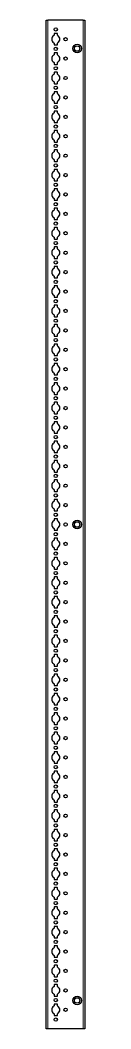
# Model space of a CAD drawing. Header units: millimetres. Extents: x -199 to 3603, y -1647 to 1507.
# Drawn here: x 3554 to 3603, y -852 to 447 of the extents above; entities that cross this region are included whole.
import ezdxf

# ---------------------------------------------------------------- set-up
doc = ezdxf.new("R2010")
doc.units = ezdxf.units.MM

msp = doc.modelspace()

# ---------------------------------------------------------------- linework, layer by layer
at = {"color": 7, "linetype": 'Continuous', "lineweight": 25}
for p, q in [((3553.65, -851.79), (3553.65, 447.21)), ((3553.65, 447.21), (3555.65, 447.21)), ((3601.35, 447.21), (3555.65, 447.21)), ((3601.35, 447.21), (3603.35, 447.21)), ((3603.35, 447.21), (3603.35, -851.79)), ((3563.7, 429.61), (3563.7, 427.73)), ((3567.8, 430.11), (3564.2, 430.11)), ((3568.3, 427.73), (3568.3, 429.61)), ((3563.7, 417.68), (3563.7, 415.81)), ((3568.3, 415.81), (3568.3, 417.68)), ((3563.7, 404.61), (3563.7, 402.73)), ((3564.2, 415.31), (3567.8, 415.31)), ((3567.8, 405.11), (3564.2, 405.11)), ((3568.3, 402.73), (3568.3, 404.61)), ((3563.7, 392.68), (3563.7, 390.81)), ((3564.2, 390.31), (3567.8, 390.31)), ((3568.3, 390.81), (3568.3, 392.68)), ((3563.7, 379.61), (3563.7, 377.73)), ((3567.8, 380.11), (3564.2, 380.11)), ((3568.3, 377.73), (3568.3, 379.61)), ((3563.7, 367.68), (3563.7, 365.81)), ((3564.2, 365.31), (3567.8, 365.31)), ((3568.3, 365.81), (3568.3, 367.68)), ((3563.7, 354.61), (3563.7, 352.73)), ((3567.8, 355.11), (3564.2, 355.11)), ((3568.3, 352.73), (3568.3, 354.61)), ((3563.7, 342.68), (3563.7, 340.81)), ((3564.2, 340.31), (3567.8, 340.31)), ((3568.3, 340.81), (3568.3, 342.68)), ((3563.7, 329.61), (3563.7, 327.73)), ((3567.8, 330.11), (3564.2, 330.11)), ((3568.3, 327.73), (3568.3, 329.61)), ((3563.7, 317.68), (3563.7, 315.81)), ((3564.2, 315.31), (3567.8, 315.31)), ((3568.3, 315.81), (3568.3, 317.68)), ((3563.7, 304.61), (3563.7, 302.73)), ((3567.8, 305.11), (3564.2, 305.11)), ((3568.3, 302.73), (3568.3, 304.61)), ((3563.7, 292.68), (3563.7, 290.81)), ((3564.2, 290.31), (3567.8, 290.31)), ((3568.3, 290.81), (3568.3, 292.68)), ((3563.7, 279.61), (3563.7, 277.73)), ((3567.8, 280.11), (3564.2, 280.11)), ((3568.3, 277.73), (3568.3, 279.61)), ((3563.7, 267.68), (3563.7, 265.81)), ((3564.2, 265.31), (3567.8, 265.31)), ((3568.3, 265.81), (3568.3, 267.68)), ((3563.7, 254.61), (3563.7, 252.73)), ((3567.8, 255.11), (3564.2, 255.11)), ((3568.3, 252.73), (3568.3, 254.61)), ((3563.7, 242.68), (3563.7, 240.81)), ((3564.2, 240.31), (3567.8, 240.31)), ((3568.3, 240.81), (3568.3, 242.68)), ((3563.7, 229.61), (3563.7, 227.73)), ((3567.8, 230.11), (3564.2, 230.11)), ((3568.3, 227.73), (3568.3, 229.61)), ((3563.7, 217.68), (3563.7, 215.81)), ((3564.2, 215.31), (3567.8, 215.31)), ((3568.3, 215.81), (3568.3, 217.68)), ((3563.7, 204.61), (3563.7, 202.73)), ((3567.8, 205.11), (3564.2, 205.11)), ((3568.3, 202.73), (3568.3, 204.61)), ((3563.7, 192.68), (3563.7, 190.81)), ((3564.2, 190.31), (3567.8, 190.31)), ((3568.3, 190.81), (3568.3, 192.68)), ((3563.7, 179.61), (3563.7, 177.73)), ((3567.8, 180.11), (3564.2, 180.11)), ((3568.3, 177.73), (3568.3, 179.61)), ((3563.7, 167.68), (3563.7, 165.81)), ((3564.2, 165.31), (3567.8, 165.31)), ((3568.3, 165.81), (3568.3, 167.68)), ((3563.7, 154.61), (3563.7, 152.73)), ((3567.8, 155.11), (3564.2, 155.11)), ((3568.3, 152.73), (3568.3, 154.61)), ((3563.7, 142.68), (3563.7, 140.81)), ((3564.2, 140.31), (3567.8, 140.31)), ((3567.8, 130.11), (3564.2, 130.11)), ((3568.3, 140.81), (3568.3, 142.68)), ((3563.7, 129.61), (3563.7, 127.73)), ((3563.7, 117.68), (3563.7, 115.81)), ((3568.3, 127.73), (3568.3, 129.61)), ((3568.3, 115.81), (3568.3, 117.68)), ((3563.7, 104.61), (3563.7, 102.73)), ((3564.2, 115.31), (3567.8, 115.31)), ((3567.8, 105.11), (3564.2, 105.11)), ((3568.3, 102.73), (3568.3, 104.61)), ((3563.7, 92.68), (3563.7, 90.81)), ((3568.3, 90.81), (3568.3, 92.68)), ((3563.7, 79.61), (3563.7, 77.73)), ((3564.2, 90.31), (3567.8, 90.31)), ((3567.8, 80.11), (3564.2, 80.11)), ((3568.3, 77.73), (3568.3, 79.61)), ((3563.7, 67.68), (3563.7, 65.81)), ((3564.2, 65.31), (3567.8, 65.31)), ((3568.3, 65.81), (3568.3, 67.68)), ((3563.7, 54.61), (3563.7, 52.73)), ((3567.8, 55.11), (3564.2, 55.11)), ((3568.3, 52.73), (3568.3, 54.61)), ((3563.7, 42.68), (3563.7, 40.81)), ((3564.2, 40.31), (3567.8, 40.31)), ((3568.3, 40.81), (3568.3, 42.68)), ((3563.7, 29.61), (3563.7, 27.73)), ((3567.8, 30.11), (3564.2, 30.11)), ((3568.3, 27.73), (3568.3, 29.61)), ((3563.7, 17.68), (3563.7, 15.81)), ((3564.2, 15.31), (3567.8, 15.31)), ((3568.3, 15.81), (3568.3, 17.68)), ((3563.7, 4.61), (3563.7, 2.73)), ((3567.8, 5.11), (3564.2, 5.11)), ((3568.3, 2.73), (3568.3, 4.61)), ((3563.7, -7.32), (3563.7, -9.19)), ((3564.2, -9.69), (3567.8, -9.69)), ((3568.3, -9.19), (3568.3, -7.32)), ((3563.7, -20.39), (3563.7, -22.27)), ((3567.8, -19.89), (3564.2, -19.89)), ((3568.3, -22.27), (3568.3, -20.39)), ((3563.7, -32.32), (3563.7, -34.19)), ((3564.2, -34.69), (3567.8, -34.69)), ((3568.3, -34.19), (3568.3, -32.32)), ((3563.7, -45.39), (3563.7, -47.27)), ((3567.8, -44.89), (3564.2, -44.89)), ((3568.3, -47.27), (3568.3, -45.39)), ((3563.7, -57.32), (3563.7, -59.19)), ((3564.2, -59.69), (3567.8, -59.69)), ((3568.3, -59.19), (3568.3, -57.32)), ((3563.7, -70.39), (3563.7, -72.27)), ((3567.8, -69.89), (3564.2, -69.89)), ((3568.3, -72.27), (3568.3, -70.39)), ((3563.7, -82.32), (3563.7, -84.19)), ((3564.2, -84.69), (3567.8, -84.69)), ((3568.3, -84.19), (3568.3, -82.32)), ((3563.7, -95.39), (3563.7, -97.27)), ((3567.8, -94.89), (3564.2, -94.89)), ((3568.3, -97.27), (3568.3, -95.39)), ((3563.7, -107.32), (3563.7, -109.19)), ((3564.2, -109.69), (3567.8, -109.69)), ((3568.3, -109.19), (3568.3, -107.32)), ((3563.7, -120.39), (3563.7, -122.27)), ((3567.8, -119.89), (3564.2, -119.89)), ((3568.3, -122.27), (3568.3, -120.39)), ((3563.7, -132.32), (3563.7, -134.19)), ((3564.2, -134.69), (3567.8, -134.69)), ((3568.3, -134.19), (3568.3, -132.32)), ((3563.7, -145.39), (3563.7, -147.27)), ((3567.8, -144.89), (3564.2, -144.89)), ((3568.3, -147.27), (3568.3, -145.39)), ((3563.7, -157.32), (3563.7, -159.19)), ((3564.2, -159.69), (3567.8, -159.69)), ((3568.3, -159.19), (3568.3, -157.32)), ((3563.7, -170.39), (3563.7, -172.27)), ((3567.8, -169.89), (3564.2, -169.89)), ((3568.3, -172.27), (3568.3, -170.39)), ((3563.7, -182.32), (3563.7, -184.19)), ((3564.2, -184.69), (3567.8, -184.69)), ((3568.3, -184.19), (3568.3, -182.32)), ((3563.7, -195.39), (3563.7, -197.27)), ((3563.7, -207.32), (3563.7, -209.19)), ((3567.8, -194.89), (3564.2, -194.89)), ((3568.3, -197.27), (3568.3, -195.39)), ((3568.3, -209.19), (3568.3, -207.32)), ((3563.7, -220.39), (3563.7, -222.27)), ((3564.2, -209.69), (3567.8, -209.69)), ((3567.8, -219.89), (3564.2, -219.89)), ((3568.3, -222.27), (3568.3, -220.39)), ((3563.7, -232.32), (3563.7, -234.19)), ((3568.3, -234.19), (3568.3, -232.32)), ((3563.7, -245.39), (3563.7, -247.27)), ((3564.2, -234.69), (3567.8, -234.69)), ((3567.8, -244.89), (3564.2, -244.89)), ((3568.3, -247.27), (3568.3, -245.39)), ((3563.7, -257.32), (3563.7, -259.19)), ((3564.2, -259.69), (3567.8, -259.69)), ((3568.3, -259.19), (3568.3, -257.32)), ((3563.7, -270.39), (3563.7, -272.27)), ((3567.8, -269.89), (3564.2, -269.89)), ((3568.3, -272.27), (3568.3, -270.39)), ((3563.7, -282.32), (3563.7, -284.19)), ((3564.2, -284.69), (3567.8, -284.69)), ((3568.3, -284.19), (3568.3, -282.32)), ((3563.7, -295.39), (3563.7, -297.27)), ((3567.8, -294.89), (3564.2, -294.89)), ((3568.3, -297.27), (3568.3, -295.39)), ((3563.7, -307.32), (3563.7, -309.19)), ((3564.2, -309.69), (3567.8, -309.69)), ((3568.3, -309.19), (3568.3, -307.32)), ((3563.7, -320.39), (3563.7, -322.27)), ((3567.8, -319.89), (3564.2, -319.89)), ((3568.3, -322.27), (3568.3, -320.39)), ((3563.7, -332.32), (3563.7, -334.19)), ((3564.2, -334.69), (3567.8, -334.69)), ((3568.3, -334.19), (3568.3, -332.32)), ((3563.7, -345.39), (3563.7, -347.27)), ((3567.8, -344.89), (3564.2, -344.89)), ((3568.3, -347.27), (3568.3, -345.39)), ((3563.7, -357.32), (3563.7, -359.19)), ((3564.2, -359.69), (3567.8, -359.69)), ((3568.3, -359.19), (3568.3, -357.32)), ((3563.7, -370.39), (3563.7, -372.27)), ((3567.8, -369.89), (3564.2, -369.89)), ((3568.3, -372.27), (3568.3, -370.39)), ((3563.7, -382.32), (3563.7, -384.19)), ((3564.2, -384.69), (3567.8, -384.69)), ((3568.3, -384.19), (3568.3, -382.32)), ((3563.7, -395.39), (3563.7, -397.27)), ((3567.8, -394.89), (3564.2, -394.89)), ((3568.3, -397.27), (3568.3, -395.39)), ((3563.7, -407.32), (3563.7, -409.19)), ((3564.2, -409.69), (3567.8, -409.69)), ((3568.3, -409.19), (3568.3, -407.32)), ((3563.7, -420.39), (3563.7, -422.27)), ((3567.8, -419.89), (3564.2, -419.89)), ((3568.3, -422.27), (3568.3, -420.39)), ((3563.7, -432.32), (3563.7, -434.19)), ((3564.2, -434.69), (3567.8, -434.69)), ((3568.3, -434.19), (3568.3, -432.32)), ((3563.7, -445.39), (3563.7, -447.27)), ((3567.8, -444.89), (3564.2, -444.89)), ((3568.3, -447.27), (3568.3, -445.39)), ((3563.7, -457.32), (3563.7, -459.19)), ((3564.2, -459.69), (3567.8, -459.69)), ((3568.3, -459.19), (3568.3, -457.32)), ((3563.7, -470.39), (3563.7, -472.27)), ((3567.8, -469.89), (3564.2, -469.89)), ((3568.3, -472.27), (3568.3, -470.39)), ((3563.7, -482.32), (3563.7, -484.19)), ((3564.2, -484.69), (3567.8, -484.69)), ((3568.3, -484.19), (3568.3, -482.32)), ((3563.7, -495.39), (3563.7, -497.27)), ((3567.8, -494.89), (3564.2, -494.89)), ((3568.3, -497.27), (3568.3, -495.39)), ((3563.7, -507.32), (3563.7, -509.19)), ((3564.2, -509.69), (3567.8, -509.69)), ((3568.3, -509.19), (3568.3, -507.32)), ((3563.7, -520.39), (3563.7, -522.27)), ((3563.7, -532.32), (3563.7, -534.19)), ((3567.8, -519.89), (3564.2, -519.89)), ((3568.3, -522.27), (3568.3, -520.39)), ((3568.3, -534.19), (3568.3, -532.32)), ((3563.7, -545.39), (3563.7, -547.27)), ((3564.2, -534.69), (3567.8, -534.69)), ((3567.8, -544.89), (3564.2, -544.89)), ((3568.3, -547.27), (3568.3, -545.39)), ((3563.7, -557.32), (3563.7, -559.19)), ((3568.3, -559.19), (3568.3, -557.32)), ((3563.7, -570.39), (3563.7, -572.27)), ((3564.2, -559.69), (3567.8, -559.69)), ((3567.8, -569.89), (3564.2, -569.89)), ((3568.3, -572.27), (3568.3, -570.39)), ((3563.7, -582.32), (3563.7, -584.19)), ((3568.3, -584.19), (3568.3, -582.32)), ((3563.7, -595.39), (3563.7, -597.27)), ((3564.2, -584.69), (3567.8, -584.69)), ((3567.8, -594.89), (3564.2, -594.89)), ((3568.3, -597.27), (3568.3, -595.39)), ((3563.7, -607.32), (3563.7, -609.19)), ((3564.2, -609.69), (3567.8, -609.69)), ((3568.3, -609.19), (3568.3, -607.32)), ((3563.7, -620.39), (3563.7, -622.27)), ((3567.8, -619.89), (3564.2, -619.89)), ((3568.3, -622.27), (3568.3, -620.39)), ((3563.7, -632.32), (3563.7, -634.19)), ((3564.2, -634.69), (3567.8, -634.69)), ((3568.3, -634.19), (3568.3, -632.32)), ((3563.7, -645.39), (3563.7, -647.27)), ((3567.8, -644.89), (3564.2, -644.89)), ((3568.3, -647.27), (3568.3, -645.39)), ((3563.7, -657.32), (3563.7, -659.19)), ((3564.2, -659.69), (3567.8, -659.69)), ((3568.3, -659.19), (3568.3, -657.32)), ((3563.7, -670.39), (3563.7, -672.27)), ((3567.8, -669.89), (3564.2, -669.89)), ((3568.3, -672.27), (3568.3, -670.39)), ((3563.7, -682.32), (3563.7, -684.19)), ((3564.2, -684.69), (3567.8, -684.69)), ((3568.3, -684.19), (3568.3, -682.32)), ((3563.7, -695.39), (3563.7, -697.27)), ((3567.8, -694.89), (3564.2, -694.89)), ((3568.3, -697.27), (3568.3, -695.39)), ((3563.7, -707.32), (3563.7, -709.19)), ((3564.2, -709.69), (3567.8, -709.69)), ((3568.3, -709.19), (3568.3, -707.32)), ((3563.7, -720.39), (3563.7, -722.27)), ((3567.8, -719.89), (3564.2, -719.89)), ((3568.3, -722.27), (3568.3, -720.39)), ((3563.7, -732.32), (3563.7, -734.19)), ((3564.2, -734.69), (3567.8, -734.69)), ((3568.3, -734.19), (3568.3, -732.32)), ((3563.7, -745.39), (3563.7, -747.27)), ((3567.8, -744.89), (3564.2, -744.89)), ((3568.3, -747.27), (3568.3, -745.39)), ((3563.7, -757.32), (3563.7, -759.19)), ((3564.2, -759.69), (3567.8, -759.69)), ((3568.3, -759.19), (3568.3, -757.32)), ((3563.7, -770.39), (3563.7, -772.27)), ((3567.8, -769.89), (3564.2, -769.89)), ((3568.3, -772.27), (3568.3, -770.39)), ((3563.7, -782.32), (3563.7, -784.19)), ((3564.2, -784.69), (3567.8, -784.69)), ((3568.3, -784.19), (3568.3, -782.32)), ((3563.7, -795.39), (3563.7, -797.27)), ((3567.8, -794.89), (3564.2, -794.89)), ((3568.3, -797.27), (3568.3, -795.39)), ((3563.7, -807.32), (3563.7, -809.19)), ((3564.2, -809.69), (3567.8, -809.69)), ((3568.3, -809.19), (3568.3, -807.32)), ((3563.7, -820.39), (3563.7, -822.27)), ((3567.8, -819.89), (3564.2, -819.89)), ((3568.3, -822.27), (3568.3, -820.39)), ((3563.7, -832.32), (3563.7, -834.19)), ((3564.2, -834.69), (3567.8, -834.69)), ((3568.3, -834.19), (3568.3, -832.32)), ((3555.65, -851.79), (3553.65, -851.79)), ((3601.35, -851.79), (3555.65, -851.79)), ((3603.35, -851.79), (3601.35, -851.79))]:
    msp.add_line(p, q, dxfattribs=at)
at = {"color": 8, "linetype": 'Continuous', "lineweight": 18}
for p, q in [((3555.65, 447.21), (3555.65, -851.79)), ((3601.35, -851.79), (3601.35, 447.21)), ((3561.5, 425.41), (3561.5, 420)), ((3561.5, 400.41), (3561.5, 395)), ((3561.5, 375.41), (3561.5, 370)), ((3561.5, 350.41), (3561.5, 345)), ((3561.5, 325.41), (3561.5, 320)), ((3561.5, 300.41), (3561.5, 295)), ((3561.5, 275.41), (3561.5, 270)), ((3561.5, 250.41), (3561.5, 245)), ((3561.5, 225.41), (3561.5, 220)), ((3561.5, 200.41), (3561.5, 195)), ((3561.5, 175.41), (3561.5, 170)), ((3561.5, 150.41), (3561.5, 145)), ((3561.5, 125.41), (3561.5, 120)), ((3561.5, 100.41), (3561.5, 95)), ((3561.5, 75.41), (3561.5, 70)), ((3561.5, 50.41), (3561.5, 45)), ((3561.5, 25.41), (3561.5, 20)), ((3561.5, 0.41), (3561.5, -5)), ((3561.5, -24.59), (3561.5, -30)), ((3561.5, -49.59), (3561.5, -55)), ((3561.5, -74.59), (3561.5, -80)), ((3561.5, -99.59), (3561.5, -105)), ((3561.5, -124.59), (3561.5, -130)), ((3561.5, -149.59), (3561.5, -155)), ((3561.5, -174.59), (3561.5, -180)), ((3561.5, -199.59), (3561.5, -205)), ((3561.5, -224.59), (3561.5, -230)), ((3561.5, -249.59), (3561.5, -255)), ((3561.5, -274.59), (3561.5, -280)), ((3561.5, -299.59), (3561.5, -305)), ((3561.5, -324.59), (3561.5, -330)), ((3561.5, -349.59), (3561.5, -355)), ((3561.5, -374.59), (3561.5, -380)), ((3561.5, -399.59), (3561.5, -405)), ((3561.5, -424.59), (3561.5, -430)), ((3561.5, -449.59), (3561.5, -455)), ((3561.5, -474.59), (3561.5, -480)), ((3561.5, -499.59), (3561.5, -505)), ((3561.5, -524.59), (3561.5, -530)), ((3561.5, -549.59), (3561.5, -555)), ((3561.5, -574.59), (3561.5, -580)), ((3561.5, -599.59), (3561.5, -605)), ((3561.5, -624.59), (3561.5, -630)), ((3561.5, -649.59), (3561.5, -655)), ((3561.5, -674.59), (3561.5, -680)), ((3561.5, -699.59), (3561.5, -705)), ((3561.5, -724.59), (3561.5, -730)), ((3561.5, -749.59), (3561.5, -755)), ((3561.5, -774.59), (3561.5, -780)), ((3561.5, -799.59), (3561.5, -805)), ((3561.5, -824.59), (3561.5, -830))]:
    msp.add_line(p, q, dxfattribs=at)
at = {"color": 7, "linetype": 'Continuous', "lineweight": 25}
for centre, radius in [((3566, 435.21), 2.12), ((3578.5, 422.71), 2.12), ((3593.5, 410.71), 5.5), ((3566, 410.21), 2.12), ((3593.5, 410.71), 3.5), ((3578.5, 397.71), 2.12), ((3566, 385.21), 2.12), ((3578.5, 372.71), 2.12), ((3566, 360.21), 2.12), ((3578.5, 347.71), 2.12), ((3566, 335.21), 2.12), ((3578.5, 322.71), 2.12), ((3566, 310.21), 2.12), ((3578.5, 297.71), 2.12), ((3566, 285.21), 2.12), ((3578.5, 272.71), 2.12), ((3566, 260.21), 2.12), ((3578.5, 247.71), 2.12), ((3566, 235.21), 2.12), ((3578.5, 222.71), 2.12), ((3566, 210.21), 2.12), ((3578.5, 197.71), 2.13), ((3566, 185.21), 2.13), ((3578.5, 172.71), 2.13), ((3566, 160.21), 2.13), ((3578.5, 147.71), 2.13), ((3566, 135.21), 2.13), ((3578.5, 122.71), 2.13), ((3566, 110.21), 2.13), ((3578.5, 97.71), 2.13), ((3566, 85.21), 2.13), ((3578.5, 72.71), 2.13), ((3566, 60.21), 2.12), ((3578.5, 47.71), 2.13), ((3566, 35.21), 2.13), ((3578.5, 22.71), 2.13), ((3566, 10.21), 2.13), ((3566, -14.79), 2.13), ((3578.5, -2.29), 2.13), ((3578.5, -27.29), 2.13), ((3566, -39.79), 2.13), ((3578.5, -52.29), 2.13), ((3566, -64.79), 2.13), ((3578.5, -77.29), 2.13), ((3566, -89.79), 2.13), ((3578.5, -102.29), 2.13), ((3566, -114.79), 2.13), ((3578.5, -127.29), 2.13), ((3566, -139.79), 2.13), ((3578.5, -152.29), 2.13), ((3566, -164.79), 2.13), ((3578.5, -177.29), 2.13), ((3566, -189.79), 2.13), ((3578.5, -202.29), 2.13), ((3593.5, -202.29), 5.5), ((3593.5, -202.29), 3.5), ((3566, -214.79), 2.12), ((3578.5, -227.29), 2.13), ((3566, -239.79), 2.12), ((3578.5, -252.29), 2.13), ((3566, -264.79), 2.12), ((3578.5, -277.29), 2.13), ((3566, -289.79), 2.12), ((3578.5, -302.29), 2.13), ((3566, -314.79), 2.12), ((3566, -339.79), 2.12), ((3578.5, -327.29), 2.13), ((3578.5, -352.29), 2.13), ((3566, -364.79), 2.12), ((3578.5, -377.29), 2.13), ((3566, -389.79), 2.12), ((3578.5, -402.29), 2.13), ((3566, -414.79), 2.12), ((3578.5, -427.29), 2.13), ((3566, -439.79), 2.12), ((3578.5, -452.29), 2.13), ((3566, -464.79), 2.12), ((3578.5, -477.29), 2.13), ((3566, -489.79), 2.12), ((3578.5, -502.29), 2.13), ((3566, -514.79), 2.12), ((3578.5, -527.29), 2.13), ((3566, -539.79), 2.12), ((3578.5, -552.29), 2.13), ((3566, -564.79), 2.12), ((3578.5, -577.29), 2.13), ((3566, -589.79), 2.12), ((3578.5, -602.29), 2.13), ((3566, -614.79), 2.12), ((3578.5, -627.29), 2.13), ((3566, -639.79), 2.12), ((3578.5, -652.29), 2.13), ((3566, -664.79), 2.12), ((3578.5, -677.29), 2.13), ((3566, -689.79), 2.12), ((3578.5, -702.29), 2.13), ((3566, -714.79), 2.12), ((3578.5, -727.29), 2.12), ((3566, -739.79), 2.12), ((3578.5, -752.29), 2.12), ((3566, -764.79), 2.12), ((3578.5, -777.29), 2.12), ((3566, -789.79), 2.12), ((3578.5, -802.29), 2.12), ((3566, -814.79), 2.12), ((3593.5, -815.29), 5.5), ((3593.5, -815.29), 3.5), ((3578.5, -827.29), 2.12), ((3566, -839.79), 2.12)]:
    msp.add_circle(centre, radius, dxfattribs=at)
for centre, radius, start, end in [((3564.2, 429.61), 0.5, 90, 180), ((3567.8, 429.61), 0.5, 360, 90), ((3566, 422.71), 5.25, 119.14074, 240.85926), ((3563.2, 427.73), 0.5, 299.14074, 0), ((3563.2, 417.68), 0.5, 0, 60.85926), ((3564.2, 415.81), 0.5, 180, 270), ((3567.8, 415.81), 0.5, 270, 0), ((3568.8, 427.73), 0.5, 180, 240.85926), ((3568.8, 417.68), 0.5, 119.14074, 180), ((3566, 422.71), 5.25, 299.14074, 60.85926), ((3563.2, 402.73), 0.5, 299.14074, 0), ((3564.2, 404.61), 0.5, 90, 180), ((3567.8, 404.61), 0.5, 0, 90), ((3568.8, 402.73), 0.5, 180, 240.85926), ((3566, 397.71), 5.25, 119.14074, 240.85926), ((3563.2, 392.68), 0.5, 0, 60.85926), ((3564.2, 390.81), 0.5, 180, 270), ((3567.8, 390.81), 0.5, 270, 0), ((3568.8, 392.68), 0.5, 119.14074, 180), ((3566, 397.71), 5.25, 299.14074, 60.85926), ((3566, 372.71), 5.25, 119.14074, 240.85926), ((3563.2, 377.73), 0.5, 299.14074, 0), ((3564.2, 379.61), 0.5, 90, 180), ((3567.8, 379.61), 0.5, 0, 90), ((3568.8, 377.73), 0.5, 180, 240.85926), ((3566, 372.71), 5.25, 299.14074, 60.85926), ((3563.2, 367.68), 0.5, 0, 60.85926), ((3564.2, 365.81), 0.5, 180, 270), ((3567.8, 365.81), 0.5, 270, 0), ((3568.8, 367.68), 0.5, 119.14074, 180), ((3566, 347.71), 5.25, 119.14074, 240.85926), ((3563.2, 352.73), 0.5, 299.14074, 0), ((3564.2, 354.61), 0.5, 90, 180), ((3567.8, 354.61), 0.5, 0, 90), ((3568.8, 352.73), 0.5, 180, 240.85926), ((3566, 347.71), 5.25, 299.14074, 60.85926), ((3563.2, 342.68), 0.5, 0, 60.85926), ((3564.2, 340.81), 0.5, 180, 270), ((3567.8, 340.81), 0.5, 270, 0), ((3568.8, 342.68), 0.5, 119.14074, 180), ((3566, 322.71), 5.25, 119.14074, 240.85926), ((3563.2, 327.73), 0.5, 299.14074, 0), ((3564.2, 329.61), 0.5, 90, 180), ((3567.8, 329.61), 0.5, 0, 90), ((3568.8, 327.73), 0.5, 180, 240.85926), ((3566, 322.71), 5.25, 299.14074, 60.85926), ((3563.2, 317.68), 0.5, 0, 60.85926), ((3564.2, 315.81), 0.5, 180, 270), ((3567.8, 315.81), 0.5, 270, 0), ((3568.8, 317.68), 0.5, 119.14074, 180), ((3566, 297.71), 5.25, 119.14074, 240.85926), ((3563.2, 302.73), 0.5, 299.14074, 0), ((3564.2, 304.61), 0.5, 90, 180), ((3567.8, 304.61), 0.5, 0, 90), ((3568.8, 302.73), 0.5, 180, 240.85926), ((3566, 297.71), 5.25, 299.14074, 60.85926), ((3563.2, 292.68), 0.5, 0, 60.85926), ((3564.2, 290.81), 0.5, 180, 270), ((3567.8, 290.81), 0.5, 270, 0), ((3568.8, 292.68), 0.5, 119.14074, 180), ((3566, 272.71), 5.25, 119.14074, 240.85926), ((3563.2, 277.73), 0.5, 299.14074, 0), ((3564.2, 279.61), 0.5, 90, 180), ((3567.8, 279.61), 0.5, 0, 90), ((3568.8, 277.73), 0.5, 180, 240.85926), ((3566, 272.71), 5.25, 299.14074, 60.85926), ((3563.2, 267.68), 0.5, 0, 60.85926), ((3564.2, 265.81), 0.5, 180, 270), ((3567.8, 265.81), 0.5, 270, 0), ((3568.8, 267.68), 0.5, 119.14074, 180), ((3566, 247.71), 5.25, 119.14074, 240.85926), ((3563.2, 252.73), 0.5, 299.14074, 0), ((3564.2, 254.61), 0.5, 90, 180), ((3567.8, 254.61), 0.5, 0, 90), ((3568.8, 252.73), 0.5, 180, 240.85926), ((3566, 247.71), 5.25, 299.14074, 60.85926), ((3563.2, 242.68), 0.5, 0, 60.85926), ((3564.2, 240.81), 0.5, 180, 270), ((3567.8, 240.81), 0.5, 270, 0), ((3568.8, 242.68), 0.5, 119.14074, 180), ((3566, 222.71), 5.25, 119.14074, 240.85926), ((3563.2, 227.73), 0.5, 299.14074, 0), ((3564.2, 229.61), 0.5, 90, 180), ((3567.8, 229.61), 0.5, 0, 90), ((3568.8, 227.73), 0.5, 180, 240.85926), ((3566, 222.71), 5.25, 299.14074, 60.85926), ((3563.2, 217.68), 0.5, 0, 60.85926), ((3564.2, 215.81), 0.5, 180, 270), ((3567.8, 215.81), 0.5, 270, 0), ((3568.8, 217.68), 0.5, 119.14074, 180), ((3566, 197.71), 5.25, 119.14074, 240.85926), ((3563.2, 202.73), 0.5, 299.14074, 0), ((3564.2, 204.61), 0.5, 90, 180), ((3567.8, 204.61), 0.5, 0, 90), ((3568.8, 202.73), 0.5, 180, 240.85926), ((3566, 197.71), 5.25, 299.14074, 60.85926), ((3563.2, 192.68), 0.5, 0, 60.85926), ((3564.2, 190.81), 0.5, 180, 270), ((3567.8, 190.81), 0.5, 270, 0), ((3568.8, 192.68), 0.5, 119.14074, 180), ((3566, 172.71), 5.25, 119.14074, 240.85926), ((3563.2, 177.73), 0.5, 299.14074, 0), ((3564.2, 179.61), 0.5, 90, 180), ((3567.8, 179.61), 0.5, 0, 90), ((3568.8, 177.73), 0.5, 180, 240.85926), ((3566, 172.71), 5.25, 299.14074, 60.85926), ((3563.2, 167.68), 0.5, 0, 60.85926), ((3564.2, 165.81), 0.5, 180, 270), ((3567.8, 165.81), 0.5, 270, 0), ((3568.8, 167.68), 0.5, 119.14074, 180), ((3566, 147.71), 5.25, 119.14074, 240.85926), ((3563.2, 152.73), 0.5, 299.14074, 0), ((3563.2, 142.68), 0.5, 0, 60.85926), ((3564.2, 154.61), 0.5, 90, 180), ((3567.8, 154.61), 0.5, 0, 90), ((3568.8, 152.73), 0.5, 180, 240.85926), ((3568.8, 142.68), 0.5, 119.14074, 180), ((3566, 147.71), 5.25, 299.14074, 60.85926), ((3564.2, 140.81), 0.5, 180, 270), ((3564.2, 129.61), 0.5, 90, 180), ((3567.8, 140.81), 0.5, 270, 0), ((3567.8, 129.61), 0.5, 0, 90), ((3566, 122.71), 5.25, 119.14074, 240.85926), ((3563.2, 127.73), 0.5, 299.14074, 0), ((3563.2, 117.68), 0.5, 0, 60.85926), ((3568.8, 127.73), 0.5, 180, 240.85926), ((3568.8, 117.68), 0.5, 119.14074, 180), ((3566, 122.71), 5.25, 299.14074, 60.85926), ((3564.2, 115.81), 0.5, 180, 270), ((3564.2, 104.61), 0.5, 90, 180), ((3567.8, 115.81), 0.5, 270, 0), ((3567.8, 104.61), 0.5, 0, 90), ((3566, 97.71), 5.25, 119.14074, 240.85926), ((3563.2, 102.73), 0.5, 299.14074, 0), ((3563.2, 92.68), 0.5, 0, 60.85926), ((3568.8, 102.73), 0.5, 180, 240.85926), ((3568.8, 92.68), 0.5, 119.14074, 180), ((3566, 97.71), 5.25, 299.14074, 60.85926), ((3564.2, 90.81), 0.5, 180, 270), ((3564.2, 79.61), 0.5, 90, 180), ((3567.8, 90.81), 0.5, 270, 0), ((3567.8, 79.61), 0.5, 0, 90), ((3566, 72.71), 5.25, 119.14074, 240.85926), ((3563.2, 77.73), 0.5, 299.14074, 0), ((3563.2, 67.68), 0.5, 0, 60.85926), ((3564.2, 65.81), 0.5, 180, 270), ((3567.8, 65.81), 0.5, 270, 0), ((3568.8, 77.73), 0.5, 180, 240.85926), ((3568.8, 67.68), 0.5, 119.14074, 180), ((3566, 72.71), 5.25, 299.14074, 60.85926), ((3566, 47.71), 5.25, 119.14074, 240.85926), ((3563.2, 52.73), 0.5, 299.14074, 0), ((3564.2, 54.61), 0.5, 90, 180), ((3567.8, 54.61), 0.5, 0, 90), ((3568.8, 52.73), 0.5, 180, 240.85926), ((3566, 47.71), 5.25, 299.14074, 60.85926), ((3563.2, 42.68), 0.5, 0, 60.85926), ((3564.2, 40.81), 0.5, 180, 270), ((3567.8, 40.81), 0.5, 270, 0), ((3568.8, 42.68), 0.5, 119.14074, 180), ((3566, 22.71), 5.25, 119.14074, 240.85926), ((3563.2, 27.73), 0.5, 299.14074, 0), ((3564.2, 29.61), 0.5, 90, 180), ((3567.8, 29.61), 0.5, 0, 90), ((3568.8, 27.73), 0.5, 180, 240.85926), ((3566, 22.71), 5.25, 299.14074, 60.85926), ((3563.2, 17.68), 0.5, 0, 60.85926), ((3564.2, 15.81), 0.5, 180, 270), ((3567.8, 15.81), 0.5, 270, 0), ((3568.8, 17.68), 0.5, 119.14074, 180), ((3566, -2.29), 5.25, 119.14074, 240.85926), ((3563.2, 2.73), 0.5, 299.14074, 0), ((3564.2, 4.61), 0.5, 90, 180), ((3567.8, 4.61), 0.5, 0, 90), ((3568.8, 2.73), 0.5, 180, 240.85926), ((3566, -2.29), 5.25, 299.14074, 60.85926), ((3563.2, -7.32), 0.5, 0, 60.85926), ((3564.2, -9.19), 0.5, 180, 270), ((3567.8, -9.19), 0.5, 270, 0), ((3568.8, -7.32), 0.5, 119.14074, 180), ((3566, -27.29), 5.25, 119.14074, 240.85926), ((3563.2, -22.27), 0.5, 299.14074, 0), ((3564.2, -20.39), 0.5, 90, 180), ((3567.8, -20.39), 0.5, 0, 90), ((3568.8, -22.27), 0.5, 180, 240.85926), ((3566, -27.29), 5.25, 299.14074, 60.85926), ((3563.2, -32.32), 0.5, 0, 60.85926), ((3564.2, -34.19), 0.5, 180, 270), ((3567.8, -34.19), 0.5, 270, 0), ((3568.8, -32.32), 0.5, 119.14074, 180), ((3566, -52.29), 5.25, 119.14074, 240.85926), ((3563.2, -47.27), 0.5, 299.14074, 0), ((3564.2, -45.39), 0.5, 90, 180), ((3567.8, -45.39), 0.5, 0, 90), ((3568.8, -47.27), 0.5, 180, 240.85926), ((3566, -52.29), 5.25, 299.14074, 60.85926), ((3563.2, -57.32), 0.5, 0, 60.85926), ((3564.2, -59.19), 0.5, 180, 270), ((3567.8, -59.19), 0.5, 270, 0), ((3568.8, -57.32), 0.5, 119.14074, 180), ((3566, -77.29), 5.25, 119.14074, 240.85926), ((3563.2, -72.27), 0.5, 299.14074, 0), ((3564.2, -70.39), 0.5, 90, 180), ((3567.8, -70.39), 0.5, 0, 90), ((3568.8, -72.27), 0.5, 180, 240.85926), ((3566, -77.29), 5.25, 299.14074, 60.85926), ((3563.2, -82.32), 0.5, 0, 60.85926), ((3564.2, -84.19), 0.5, 180, 270), ((3567.8, -84.19), 0.5, 270, 0), ((3568.8, -82.32), 0.5, 119.14074, 180), ((3566, -102.29), 5.25, 119.14074, 240.85926), ((3563.2, -97.27), 0.5, 299.14074, 0), ((3564.2, -95.39), 0.5, 90, 180), ((3567.8, -95.39), 0.5, 0, 90), ((3568.8, -97.27), 0.5, 180, 240.85926), ((3566, -102.29), 5.25, 299.14074, 60.85926), ((3563.2, -107.32), 0.5, 0, 60.85926), ((3564.2, -109.19), 0.5, 180, 270), ((3567.8, -109.19), 0.5, 270, 0), ((3568.8, -107.32), 0.5, 119.14074, 180), ((3566, -127.29), 5.25, 119.14074, 240.85926), ((3563.2, -122.27), 0.5, 299.14074, 0), ((3564.2, -120.39), 0.5, 90, 180), ((3567.8, -120.39), 0.5, 0, 90), ((3568.8, -122.27), 0.5, 180, 240.85926), ((3566, -127.29), 5.25, 299.14074, 60.85926), ((3563.2, -132.32), 0.5, 0, 60.85926), ((3564.2, -134.19), 0.5, 180, 270), ((3567.8, -134.19), 0.5, 270, 0), ((3568.8, -132.32), 0.5, 119.14074, 180), ((3566, -152.29), 5.25, 119.14074, 240.85926), ((3563.2, -147.27), 0.5, 299.14074, 0), ((3564.2, -145.39), 0.5, 90, 180), ((3567.8, -145.39), 0.5, 0, 90), ((3568.8, -147.27), 0.5, 180, 240.85926), ((3566, -152.29), 5.25, 299.14074, 60.85926), ((3563.2, -157.32), 0.5, 0, 60.85926), ((3564.2, -159.19), 0.5, 180, 270), ((3567.8, -159.19), 0.5, 270, 0), ((3568.8, -157.32), 0.5, 119.14074, 180), ((3566, -177.29), 5.25, 119.14074, 240.85926), ((3563.2, -172.27), 0.5, 299.14074, 0), ((3564.2, -170.39), 0.5, 90, 180), ((3567.8, -170.39), 0.5, 0, 90), ((3568.8, -172.27), 0.5, 180, 240.85926), ((3566, -177.29), 5.25, 299.14074, 60.85926), ((3563.2, -182.32), 0.5, 0, 60.85926), ((3564.2, -184.19), 0.5, 180, 270), ((3567.8, -184.19), 0.5, 270, 0), ((3568.8, -182.32), 0.5, 119.14074, 180), ((3566, -202.29), 5.25, 119.14074, 240.85926), ((3563.2, -197.27), 0.5, 299.14074, 0), ((3563.2, -207.32), 0.5, 0, 60.85926), ((3564.2, -195.39), 0.5, 90, 180), ((3567.8, -195.39), 0.5, 0, 90), ((3568.8, -197.27), 0.5, 180, 240.85926), ((3568.8, -207.32), 0.5, 119.14074, 180), ((3566, -202.29), 5.25, 299.14074, 60.85926), ((3564.2, -209.19), 0.5, 180, 270), ((3564.2, -220.39), 0.5, 90, 180), ((3567.8, -209.19), 0.5, 270, 0), ((3567.8, -220.39), 0.5, 0, 90), ((3566, -227.29), 5.25, 119.14074, 240.85926), ((3563.2, -222.27), 0.5, 299.14074, 0), ((3563.2, -232.32), 0.5, 0, 60.85926), ((3568.8, -222.27), 0.5, 180, 240.85926), ((3568.8, -232.32), 0.5, 119.14074, 180), ((3566, -227.29), 5.25, 299.14074, 60.85926), ((3564.2, -234.19), 0.5, 180, 270), ((3564.2, -245.39), 0.5, 90, 180), ((3567.8, -234.19), 0.5, 270, 0), ((3567.8, -245.39), 0.5, 0, 90), ((3566, -252.29), 5.25, 119.14074, 240.85926), ((3563.2, -247.27), 0.5, 299.14074, 0), ((3563.2, -257.32), 0.5, 0, 60.85926), ((3564.2, -259.19), 0.5, 180, 270), ((3567.8, -259.19), 0.5, 270, 0), ((3568.8, -247.27), 0.5, 180, 240.85926), ((3568.8, -257.32), 0.5, 119.14074, 180), ((3566, -252.29), 5.25, 299.14074, 60.85926), ((3566, -277.29), 5.25, 119.14074, 240.85926), ((3563.2, -272.27), 0.5, 299.14074, 0), ((3564.2, -270.39), 0.5, 90, 180), ((3567.8, -270.39), 0.5, 0, 90), ((3568.8, -272.27), 0.5, 180, 240.85926), ((3566, -277.29), 5.25, 299.14074, 60.85926), ((3563.2, -282.32), 0.5, 0, 60.85926), ((3564.2, -284.19), 0.5, 180, 270), ((3567.8, -284.19), 0.5, 270, 0), ((3568.8, -282.32), 0.5, 119.14074, 180), ((3566, -302.29), 5.25, 119.14074, 240.85926), ((3563.2, -297.27), 0.5, 299.14074, 0), ((3564.2, -295.39), 0.5, 90, 180), ((3567.8, -295.39), 0.5, 0, 90), ((3568.8, -297.27), 0.5, 180, 240.85926), ((3566, -302.29), 5.25, 299.14074, 60.85926), ((3563.2, -307.32), 0.5, 0, 60.85926), ((3564.2, -309.19), 0.5, 180, 270), ((3567.8, -309.19), 0.5, 270, 0), ((3568.8, -307.32), 0.5, 119.14074, 180), ((3566, -327.29), 5.25, 119.14074, 240.85926), ((3563.2, -322.27), 0.5, 299.14074, 0), ((3564.2, -320.39), 0.5, 90, 180), ((3567.8, -320.39), 0.5, 0, 90), ((3568.8, -322.27), 0.5, 180, 240.85926), ((3566, -327.29), 5.25, 299.14074, 60.85926), ((3563.2, -332.32), 0.5, 0, 60.85926), ((3564.2, -334.19), 0.5, 180, 270), ((3567.8, -334.19), 0.5, 270, 0), ((3568.8, -332.32), 0.5, 119.14074, 180), ((3566, -352.29), 5.25, 119.14074, 240.85926), ((3563.2, -347.27), 0.5, 299.14074, 0), ((3564.2, -345.39), 0.5, 90, 180), ((3567.8, -345.39), 0.5, 0, 90), ((3568.8, -347.27), 0.5, 180, 240.85926), ((3566, -352.29), 5.25, 299.14074, 60.85926), ((3563.2, -357.32), 0.5, 0, 60.85926), ((3564.2, -359.19), 0.5, 180, 270), ((3567.8, -359.19), 0.5, 270, 0), ((3568.8, -357.32), 0.5, 119.14074, 180), ((3566, -377.29), 5.25, 119.14074, 240.85926), ((3563.2, -372.27), 0.5, 299.14074, 0), ((3564.2, -370.39), 0.5, 90, 180), ((3567.8, -370.39), 0.5, 0, 90), ((3568.8, -372.27), 0.5, 180, 240.85926), ((3566, -377.29), 5.25, 299.14074, 60.85926), ((3563.2, -382.32), 0.5, 0, 60.85926), ((3564.2, -384.19), 0.5, 180, 270), ((3567.8, -384.19), 0.5, 270, 0), ((3568.8, -382.32), 0.5, 119.14074, 180), ((3566, -402.29), 5.25, 119.14074, 240.85926), ((3563.2, -397.27), 0.5, 299.14074, 0), ((3564.2, -395.39), 0.5, 90, 180), ((3567.8, -395.39), 0.5, 0, 90), ((3568.8, -397.27), 0.5, 180, 240.85926), ((3566, -402.29), 5.25, 299.14074, 60.85926), ((3563.2, -407.32), 0.5, 0, 60.85926), ((3564.2, -409.19), 0.5, 180, 270), ((3567.8, -409.19), 0.5, 270, 0), ((3568.8, -407.32), 0.5, 119.14074, 180), ((3566, -427.29), 5.25, 119.14074, 240.85926), ((3563.2, -422.27), 0.5, 299.14074, 0), ((3564.2, -420.39), 0.5, 90, 180), ((3567.8, -420.39), 0.5, 0, 90), ((3568.8, -422.27), 0.5, 180, 240.85926), ((3566, -427.29), 5.25, 299.14074, 60.85926), ((3563.2, -432.32), 0.5, 0, 60.85926), ((3564.2, -434.19), 0.5, 180, 270), ((3567.8, -434.19), 0.5, 270, 0), ((3568.8, -432.32), 0.5, 119.14074, 180), ((3566, -452.29), 5.25, 119.14074, 240.85926), ((3563.2, -447.27), 0.5, 299.14074, 0), ((3564.2, -445.39), 0.5, 90, 180), ((3567.8, -445.39), 0.5, 0, 90), ((3568.8, -447.27), 0.5, 180, 240.85926), ((3566, -452.29), 5.25, 299.14074, 60.85926), ((3563.2, -457.32), 0.5, 0, 60.85926), ((3564.2, -459.19), 0.5, 180, 270), ((3567.8, -459.19), 0.5, 270, 0), ((3568.8, -457.32), 0.5, 119.14074, 180), ((3566, -477.29), 5.25, 119.14074, 240.85926), ((3563.2, -472.27), 0.5, 299.14074, 0), ((3564.2, -470.39), 0.5, 90, 180), ((3567.8, -470.39), 0.5, 0, 90), ((3568.8, -472.27), 0.5, 180, 240.85926), ((3566, -477.29), 5.25, 299.14074, 60.85926), ((3563.2, -482.32), 0.5, 0, 60.85926), ((3564.2, -484.19), 0.5, 180, 270), ((3567.8, -484.19), 0.5, 270, 0), ((3568.8, -482.32), 0.5, 119.14074, 180), ((3566, -502.29), 5.25, 119.14074, 240.85926), ((3563.2, -497.27), 0.5, 299.14074, 0), ((3564.2, -495.39), 0.5, 90, 180), ((3567.8, -495.39), 0.5, 0, 90), ((3568.8, -497.27), 0.5, 180, 240.85926), ((3566, -502.29), 5.25, 299.14074, 60.85926), ((3563.2, -507.32), 0.5, 0, 60.85926), ((3564.2, -509.19), 0.5, 180, 270), ((3567.8, -509.19), 0.5, 270, 0), ((3568.8, -507.32), 0.5, 119.14074, 180), ((3566, -527.29), 5.25, 119.14074, 240.85926), ((3563.2, -522.27), 0.5, 299.14074, 0), ((3563.2, -532.32), 0.5, 0, 60.85926), ((3564.2, -520.39), 0.5, 90, 180), ((3567.8, -520.39), 0.5, 0, 90), ((3568.8, -522.27), 0.5, 180, 240.85926), ((3568.8, -532.32), 0.5, 119.14074, 180), ((3566, -527.29), 5.25, 299.14074, 60.85926), ((3564.2, -534.19), 0.5, 180, 270), ((3564.2, -545.39), 0.5, 90, 180), ((3567.8, -534.19), 0.5, 270, 0), ((3567.8, -545.39), 0.5, 0, 90), ((3566, -552.29), 5.25, 119.14074, 240.85926), ((3563.2, -547.27), 0.5, 299.14074, 0), ((3563.2, -557.32), 0.5, 0, 60.85926), ((3568.8, -547.27), 0.5, 180, 240.85926), ((3568.8, -557.32), 0.5, 119.14074, 180), ((3566, -552.29), 5.25, 299.14074, 60.85926), ((3564.2, -559.19), 0.5, 180, 270), ((3564.2, -570.39), 0.5, 90, 180), ((3567.8, -559.19), 0.5, 270, 0), ((3567.8, -570.39), 0.5, 0, 90), ((3566, -577.29), 5.25, 119.14074, 240.85926), ((3563.2, -572.27), 0.5, 299.14074, 0), ((3563.2, -582.32), 0.5, 0, 60.85926), ((3564.2, -584.19), 0.5, 180, 270), ((3567.8, -584.19), 0.5, 270, 0), ((3568.8, -572.27), 0.5, 180, 240.85926), ((3568.8, -582.32), 0.5, 119.14074, 180), ((3566, -577.29), 5.25, 299.14074, 60.85926), ((3563.2, -597.27), 0.5, 299.14074, 0), ((3564.2, -595.39), 0.5, 90, 180), ((3567.8, -595.39), 0.5, 0, 90), ((3568.8, -597.27), 0.5, 180, 240.85926), ((3566, -602.29), 5.25, 119.14074, 240.85926), ((3563.2, -607.32), 0.5, 0, 60.85926), ((3564.2, -609.19), 0.5, 180, 270), ((3567.8, -609.19), 0.5, 270, 0), ((3568.8, -607.32), 0.5, 119.14074, 180), ((3566, -602.29), 5.25, 299.14074, 60.85926), ((3566, -627.29), 5.25, 119.14074, 240.85926), ((3563.2, -622.27), 0.5, 299.14074, 0), ((3564.2, -620.39), 0.5, 90, 180), ((3567.8, -620.39), 0.5, 0, 90), ((3568.8, -622.27), 0.5, 180, 240.85926), ((3566, -627.29), 5.25, 299.14074, 60.85926), ((3563.2, -632.32), 0.5, 0, 60.85926), ((3564.2, -634.19), 0.5, 180, 270), ((3567.8, -634.19), 0.5, 270, 0), ((3568.8, -632.32), 0.5, 119.14074, 180), ((3566, -652.29), 5.25, 119.14074, 240.85926), ((3563.2, -647.27), 0.5, 299.14074, 0), ((3564.2, -645.39), 0.5, 90, 180), ((3567.8, -645.39), 0.5, 0, 90), ((3568.8, -647.27), 0.5, 180, 240.85926), ((3566, -652.29), 5.25, 299.14074, 60.85926), ((3563.2, -657.32), 0.5, 0, 60.85926), ((3564.2, -659.19), 0.5, 180, 270), ((3567.8, -659.19), 0.5, 270, 0), ((3568.8, -657.32), 0.5, 119.14074, 180), ((3566, -677.29), 5.25, 119.14074, 240.85926), ((3563.2, -672.27), 0.5, 299.14074, 0), ((3564.2, -670.39), 0.5, 90, 180), ((3567.8, -670.39), 0.5, 0, 90), ((3568.8, -672.27), 0.5, 180, 240.85926), ((3566, -677.29), 5.25, 299.14074, 60.85926), ((3563.2, -682.32), 0.5, 0, 60.85926), ((3564.2, -684.19), 0.5, 180, 270), ((3567.8, -684.19), 0.5, 270, 0), ((3568.8, -682.32), 0.5, 119.14074, 180), ((3566, -702.29), 5.25, 119.14074, 240.85926), ((3563.2, -697.27), 0.5, 299.14074, 0), ((3564.2, -695.39), 0.5, 90, 180), ((3567.8, -695.39), 0.5, 0, 90), ((3568.8, -697.27), 0.5, 180, 240.85926), ((3566, -702.29), 5.25, 299.14074, 60.85926), ((3563.2, -707.32), 0.5, 0, 60.85926), ((3564.2, -709.19), 0.5, 180, 270), ((3567.8, -709.19), 0.5, 270, 0), ((3568.8, -707.32), 0.5, 119.14074, 180), ((3566, -727.29), 5.25, 119.14074, 240.85926), ((3563.2, -722.27), 0.5, 299.14074, 0), ((3564.2, -720.39), 0.5, 90, 180), ((3567.8, -720.39), 0.5, 0, 90), ((3568.8, -722.27), 0.5, 180, 240.85926), ((3566, -727.29), 5.25, 299.14074, 60.85926), ((3563.2, -732.32), 0.5, 0, 60.85926), ((3564.2, -734.19), 0.5, 180, 270), ((3567.8, -734.19), 0.5, 270, 0), ((3568.8, -732.32), 0.5, 119.14074, 180), ((3566, -752.29), 5.25, 119.14074, 240.85926), ((3563.2, -747.27), 0.5, 299.14074, 0), ((3564.2, -745.39), 0.5, 90, 180), ((3567.8, -745.39), 0.5, 0, 90), ((3568.8, -747.27), 0.5, 180, 240.85926), ((3566, -752.29), 5.25, 299.14074, 60.85926), ((3563.2, -757.32), 0.5, 0, 60.85926), ((3564.2, -759.19), 0.5, 180, 270), ((3567.8, -759.19), 0.5, 270, 0), ((3568.8, -757.32), 0.5, 119.14074, 180), ((3566, -777.29), 5.25, 119.14074, 240.85926), ((3563.2, -772.27), 0.5, 299.14074, 0), ((3564.2, -770.39), 0.5, 90, 180), ((3567.8, -770.39), 0.5, 0, 90), ((3568.8, -772.27), 0.5, 180, 240.85926), ((3566, -777.29), 5.25, 299.14074, 60.85926), ((3563.2, -782.32), 0.5, 0, 60.85926), ((3564.2, -784.19), 0.5, 180, 270), ((3567.8, -784.19), 0.5, 270, 0), ((3568.8, -782.32), 0.5, 119.14074, 180), ((3566, -802.29), 5.25, 119.14074, 240.85926), ((3563.2, -797.27), 0.5, 299.14074, 0), ((3564.2, -795.39), 0.5, 90, 180), ((3567.8, -795.39), 0.5, 0, 90), ((3568.8, -797.27), 0.5, 180, 240.85926), ((3566, -802.29), 5.25, 299.14074, 60.85926), ((3563.2, -807.32), 0.5, 0, 60.85926), ((3564.2, -809.19), 0.5, 180, 270), ((3567.8, -809.19), 0.5, 270, 0), ((3568.8, -807.32), 0.5, 119.14074, 180), ((3566, -827.29), 5.25, 119.14074, 240.85926), ((3563.2, -822.27), 0.5, 299.14074, 0), ((3564.2, -820.39), 0.5, 90, 180), ((3567.8, -820.39), 0.5, 0, 90), ((3568.8, -822.27), 0.5, 180, 240.85926), ((3566, -827.29), 5.25, 299.14074, 60.85926), ((3563.2, -832.32), 0.5, 0, 60.85926), ((3564.2, -834.19), 0.5, 180, 270), ((3567.8, -834.19), 0.5, 270, 0), ((3568.8, -832.32), 0.5, 119.14074, 180)]:
    msp.add_arc(centre, radius, start, end, dxfattribs=at)

doc.saveas('drawing.dxf')
